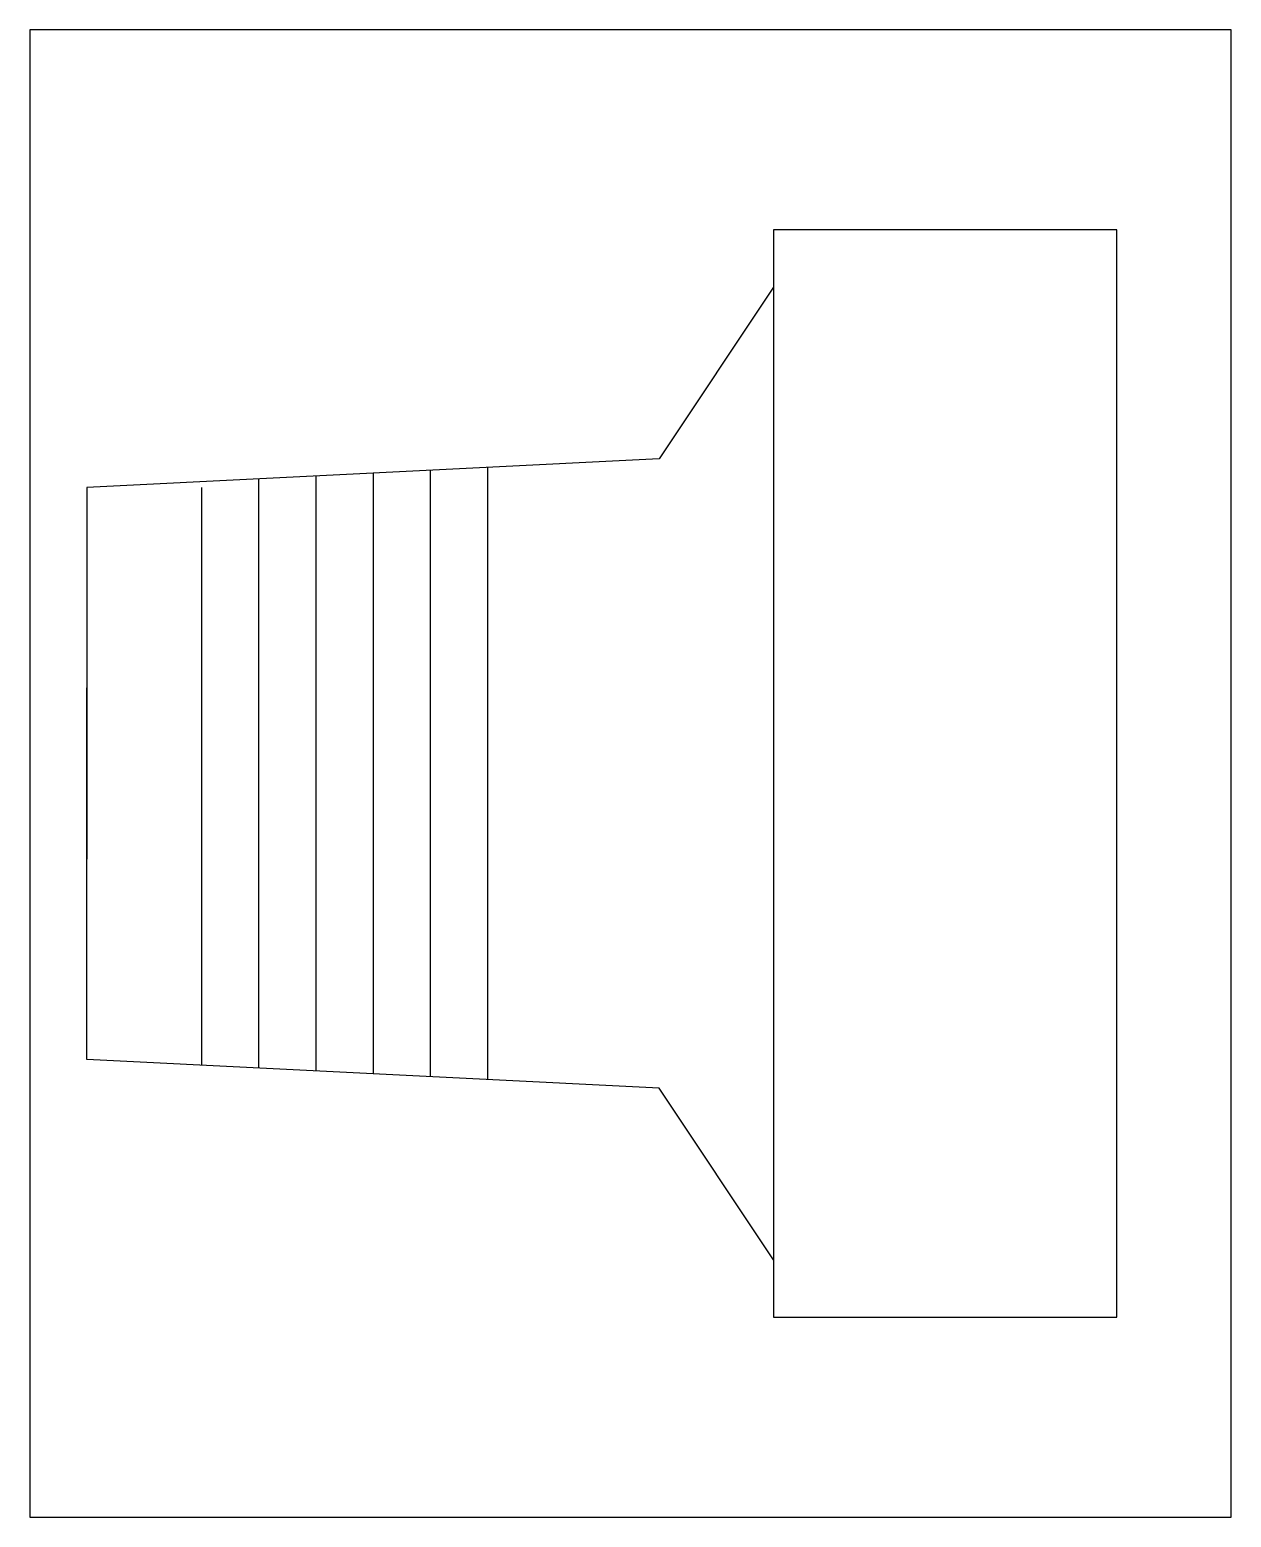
# Model space of a CAD drawing. Header units: millimetres. Extents: x 0 to 420, y 0 to 520.
import ezdxf

# ---------------------------------------------------------------- set-up
doc = ezdxf.new("R2010")
doc.units = ezdxf.units.MM
doc.header["$MEASUREMENT"] = 0

# ---------------------------------------------------------------- blocks, each defined once
blk = doc.blocks.new('-2')
for p, q in [((190, 60), (-190, 60)), ((-190, 60), (-190, -60)), ((190, -60), (190, 60)), ((-190, -60), (190, -60))]:
    blk.add_line(p, q)
blk = doc.blocks.new('-1')
for p, q in [((420, 520), (0, 520)), ((0, 520), (0, 0)), ((420, 0), (420, 520)), ((0, 0), (420, 0))]:
    blk.add_line(p, q)
blk = doc.blocks.new('PC_P')
for p, q in [((260, 430), (220, 370)), ((220, 370), (20, 360)), ((100, 364), (100, 156)), ((120, 365), (120, 155)), ((140, 366), (140, 154)), ((160, 367), (160, 153)), ((20, 360), (20, 230)), ((60, 360), (60, 158)), ((80, 363), (80, 157)), ((20, 160), (20, 290)), ((220, 150), (20, 160)), ((260, 90), (220, 150))]:
    blk.add_line(p, q)
blk.add_blockref('-1', (0, 0))
at = {"rotation": 90}
blk.add_blockref('-2', (320, 260), dxfattribs=at)

msp = doc.modelspace()

# ---------------------------------------------------------------- block references
msp.add_blockref('PC_P', (0, 0))

doc.saveas('drawing.dxf')
